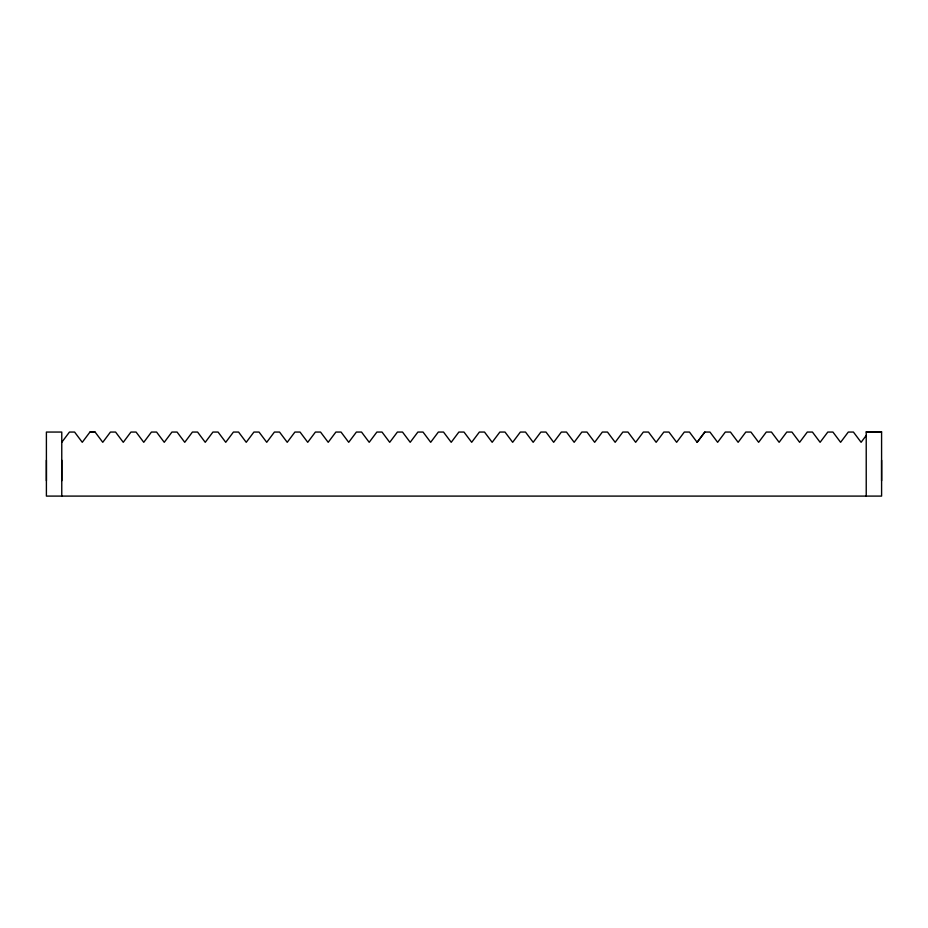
<?xml version="1.0" encoding="UTF-8"?>
<svg xmlns="http://www.w3.org/2000/svg" width="928" height="928" viewBox="0 0 928 928"><rect width="100%" height="100%" fill="white"/><g stroke="black" fill="none" stroke-linecap="round" stroke-linejoin="round"><path stroke-width="1.39" d="M61.77 496.097L61.77 432.054L46.4 432.054L46.4 496.097L881.6 496.097L881.588 431.903L866.218 431.926L866.23 496.097M881.6 480.727L881.6 460.23M61.77 442.296L69.461 432.054L74.588 432.054L82.267 442.296L89.958 432.054L95.085 432.054L102.764 442.296L110.444 432.054L115.571 432.054L123.262 442.296L130.941 432.054L136.068 432.054L143.759 442.296L151.438 432.054L156.565 432.054L164.256 442.296L171.935 432.054L177.062 432.054L184.742 442.296L192.432 432.054L197.56 432.054L205.239 442.296L212.93 432.054L218.057 432.054L225.736 442.296L233.427 432.054L238.554 432.054L246.233 442.296L253.924 432.054L259.04 432.054L266.73 442.296L274.41 432.054L279.537 432.054L287.228 442.296L294.907 432.054L300.034 432.054L307.725 442.296L315.404 432.054L320.531 432.054L328.222 442.296L335.901 432.054L341.028 432.054L348.708 442.296L356.398 432.054L361.526 432.054L369.205 442.296L376.896 432.054L382.023 432.054L389.702 442.296L397.393 432.054L402.508 432.054L410.199 442.296L417.878 432.054L423.006 432.054L430.696 442.296L438.376 432.054L443.503 432.054L451.194 442.296L458.873 432.054L464 432.054L471.691 442.296L479.37 432.054L484.497 432.054L492.176 442.296L499.867 432.054L504.994 432.054L512.674 442.296L520.364 432.054L525.492 432.054L533.171 442.296L540.862 432.054L545.989 432.054L553.668 442.296L561.359 432.054L566.474 432.054L574.165 442.296L581.844 432.054L586.972 432.054L594.662 442.296L602.342 432.054L607.469 432.054L615.16 442.296L622.839 432.054L627.966 432.054L635.657 442.296L643.336 432.054L648.463 432.054L656.142 442.296L663.833 432.054L668.96 432.054L676.64 442.296L684.33 432.054L689.458 432.054L697.137 442.296L704.828 432.054L709.943 432.054L717.634 442.296L725.313 432.054L730.44 432.054L738.131 442.296L745.81 432.054L750.938 432.054L758.628 442.296L766.308 432.054L771.435 432.054L779.126 442.296L786.805 432.054L791.932 432.054L799.623 442.296L807.302 432.054L812.429 432.054L820.108 442.296L827.799 432.054L832.926 432.054L840.606 442.296L848.296 432.054L853.424 432.054L861.103 442.296L866.23 435.464M697.137 442.296L704.828 432.054M866.218 431.926L881.588 431.926M89.958 432.054L95.074 432.054M61.77 460.23L61.77 480.727M46.4 460.23L46.4 480.727"/></g></svg>
